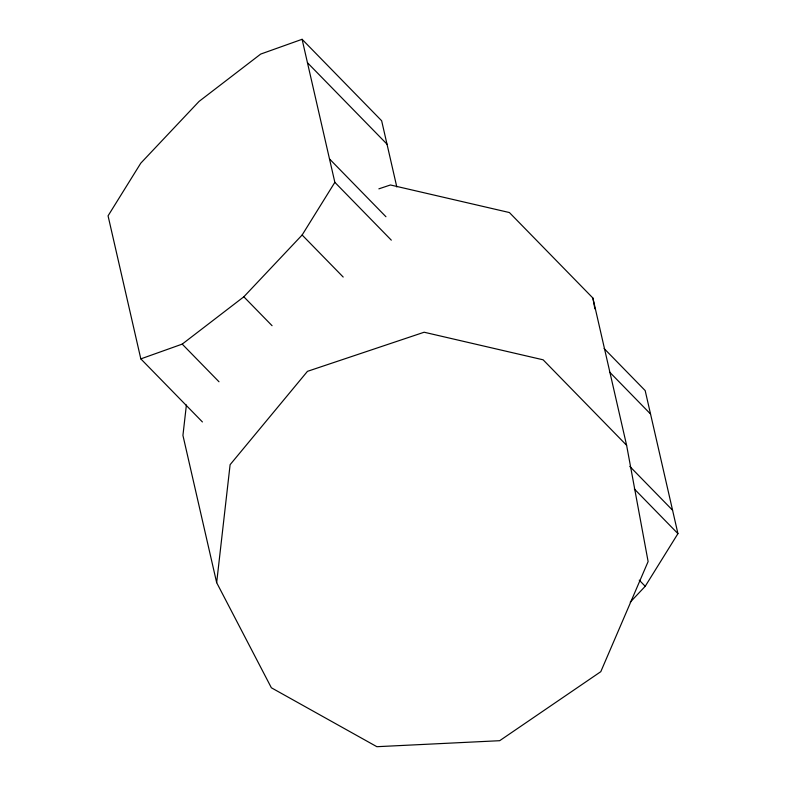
<?xml version="1.0" encoding="UTF-8"?>
<svg xmlns="http://www.w3.org/2000/svg" width="786" height="786" viewBox="0 0 786 786"><rect width="100%" height="100%" fill="white"/><g stroke="black" fill="none" stroke-linecap="round" stroke-linejoin="round"><path stroke-width="1.18" d="M186.4 404.986L182.932 435.395L216.661 582.652L271.366 687.779L376.877 746.7L499.68 740.697L600.789 671.676L648.116 561.558L626.609 445.298L592.89 298.032L509.397 212.544L390.426 184.975L378.872 188.846M216.661 582.652L230.111 464.683L307.464 371.336L424.145 332.232L543.126 359.811L626.609 445.298M140.822 358.878L182.214 344.111L243.837 296.794L302.138 235.004L334.856 182.342L302.089 39.3L260.697 54.077L199.084 101.394L140.782 163.174L108.065 215.836L140.822 358.878L202.415 421.944M630.225 602.184L645.218 586.287L677.935 533.635L645.178 390.593L604.11 348.542M302.089 39.3L381.642 120.759L396.802 186.94M307.454 62.713L387.007 144.172M609.474 371.955L650.533 414.006M329.491 158.929L385.946 216.739M629.802 466.422L672.57 510.222M334.856 182.342L391.31 240.152M634.312 488.961L677.935 533.635M302.138 235.004L343.197 277.045M639.234 580.156L645.218 586.287M243.837 296.794L272.064 325.699M182.214 344.111L218.999 381.77M592.89 298.032L594.884 308.819"/></g></svg>
